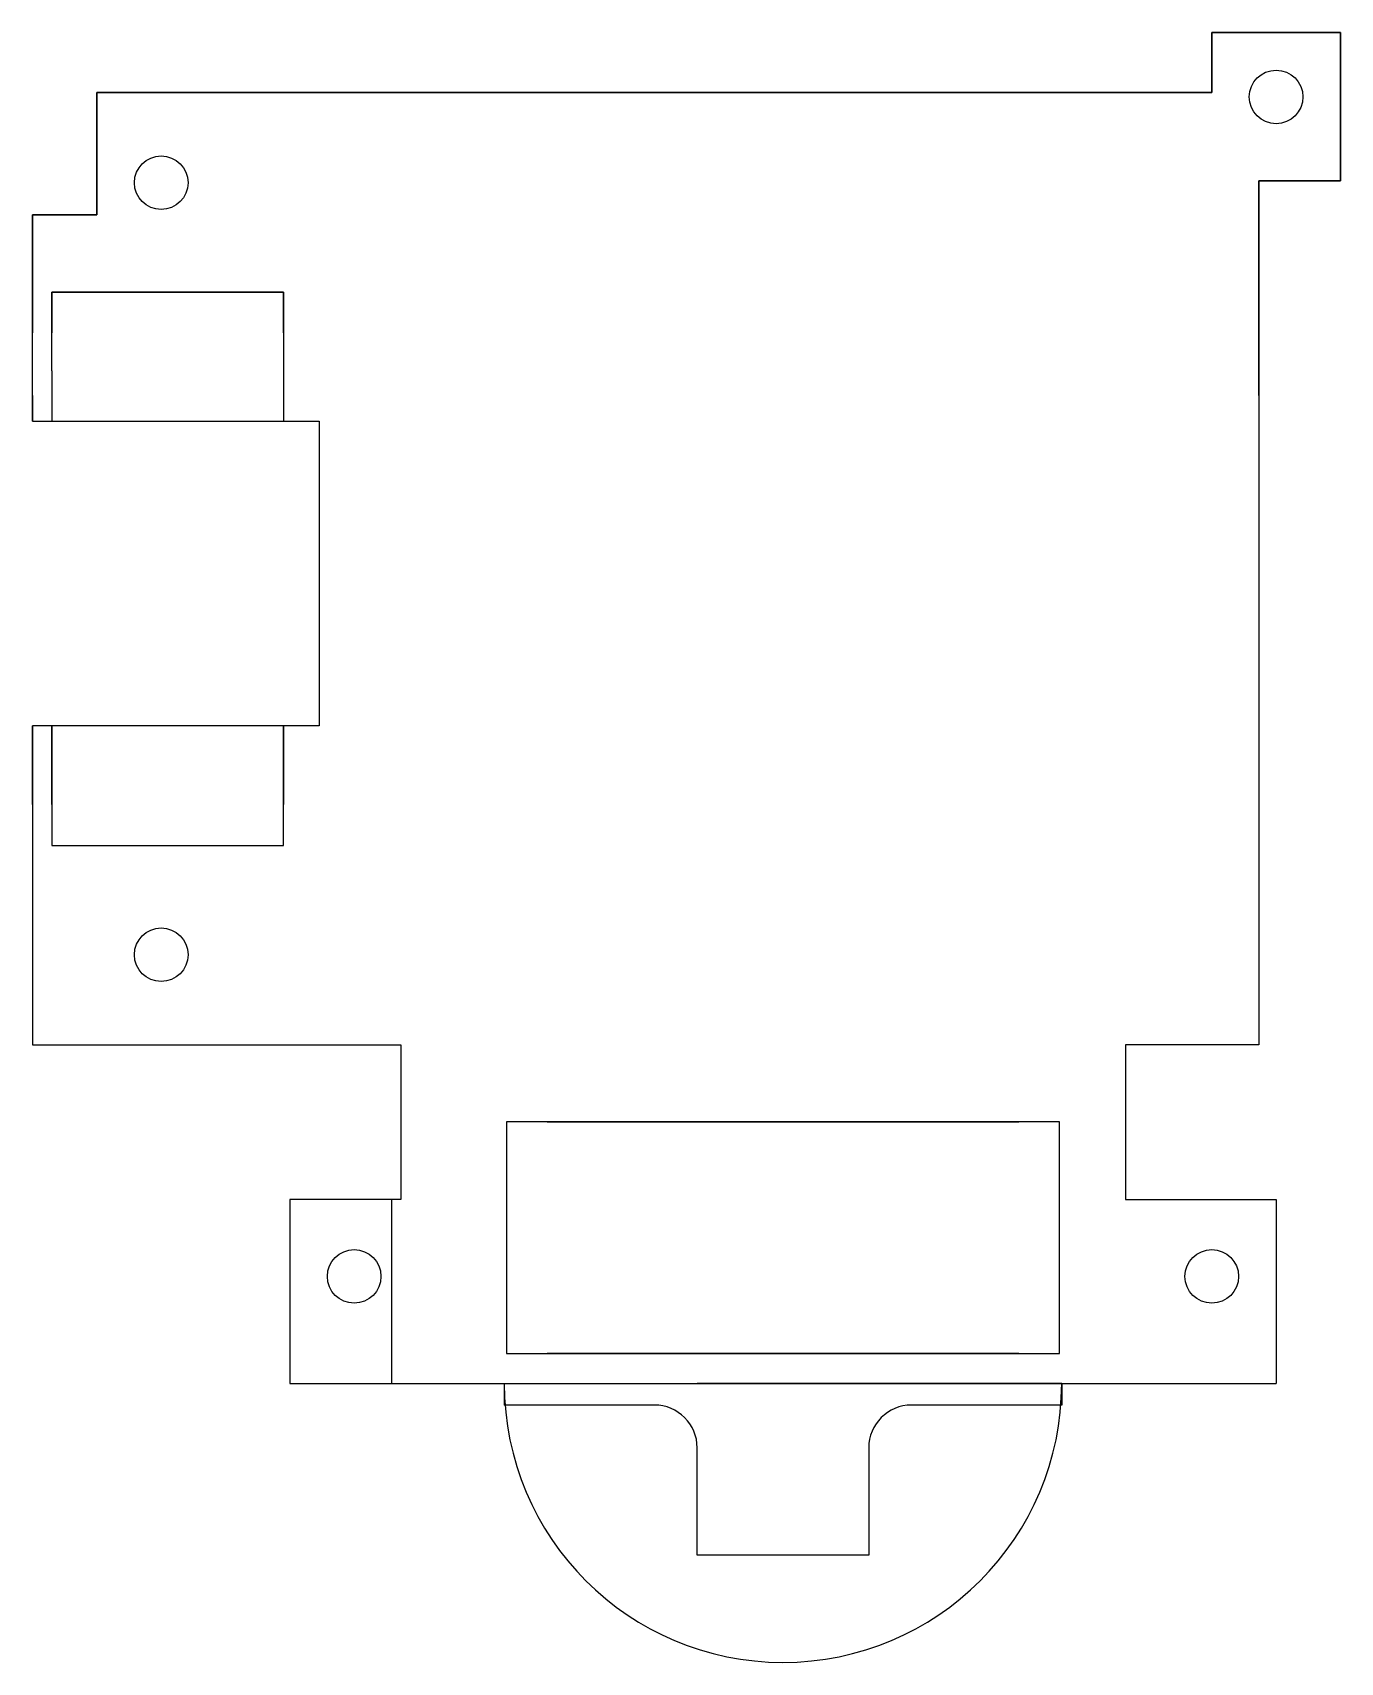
# Model space of a CAD drawing. Header units: millimetres. Extents: x -35 to 26, y -13 to 63.
import ezdxf

# ---------------------------------------------------------------- set-up
doc = ezdxf.new("R2010")
doc.units = ezdxf.units.MM
doc.layers.add('Body', color=7, linetype='CONTINUOUS', true_color=0xffffff)

msp = doc.modelspace()

# ---------------------------------------------------------------- linework, layer by layer
at = {"layer": 'Body'}
for p, q in [((20, 60.2), (20, 63)), ((20, 63), (26, 63)), ((26, 63), (20, 63)), ((20, 63), (20, 60.2)), ((26, 56.0819), (26, 63)), ((26, 63), (26, 56.0819)), ((20, 60.2), (-32, 60.2)), ((-32, 60.2), (-32, 54.4991)), ((-32, 60.2), (20, 60.2)), ((-32, 54.4991), (-32, 60.2)), ((22.2, 56.0819), (22.2, 15.8)), ((26, 56.0819), (22.2, 56.0819)), ((22.2, 46.08), (22.2, 56.0819)), ((22.2, 56.0819), (26, 56.0819)), ((-32, 54.4991), (-35, 54.4991)), ((-35, 54.4991), (-35, 49)), ((-35, 54.4991), (-32, 54.4991)), ((-35, 46.08), (-35, 54.4991)), ((-34.1, 50.9), (-34.1, 49)), ((-23.3, 50.9), (-34.1, 50.9)), ((-34.1, 47.232), (-34.1, 50.9)), ((-34.1, 50.9), (-23.3, 50.9)), ((-23.3, 49), (-23.3, 50.9)), ((-23.3, 50.9), (-23.3, 47.232)), ((-35, 44.8739), (-35, 49)), ((-23.3, 49), (-23.3, 44.8739)), ((-34.1, 47.232), (-34.1, 44.8739)), ((-35, 46.08), (-35, 44.8739)), ((22.2, 46.08), (22.2, 15.8)), ((-35, 44.8739), (-21.6302, 44.8739)), ((-34.1, 44.8739), (-23.3, 44.8739)), ((-23.3, 44.8739), (-21.6302, 44.8739)), ((-21.6302, 44.8739), (-21.6302, 30.6658)), ((-35, 30.6658), (-35, 15.8)), ((-21.6302, 30.6658), (-35, 30.6658)), ((-35, 27), (-35, 30.6658)), ((-34.1, 30.6658), (-34.1, 25.1)), ((-34.1, 27), (-34.1, 30.6658)), ((-21.6302, 30.6658), (-23.3, 30.6658)), ((-23.3, 30.6658), (-23.3, 27)), ((-23.3, 25.1), (-23.3, 30.6658)), ((-35, 27), (-35, 15.8)), ((-34.1, 27), (-34.1, 25.1)), ((-23.3, 25.1), (-23.3, 27)), ((-34.1, 25.1), (-23.3, 25.1)), ((-35, 15.8), (-17.8166, 15.8)), ((-17.8166, 15.8), (-17.8166, 8.5889)), ((22.2, 15.8), (15.9685, 15.8)), ((15.9685, 15.8), (15.9685, 8.5889)), ((-11, 12.2), (-12.9, 12.2)), ((12.9, 12.2), (-12.9, 12.2)), ((-12.9, 12.2), (-12.9, 1.4)), ((-11, 12.2), (11, 12.2)), ((12.9, 12.2), (11, 12.2)), ((12.9, 1.4), (12.9, 12.2)), ((-23, 8.5889), (-23, 0)), ((-17.8166, 8.5889), (-23, 8.5889)), ((-18.25, 0), (-18.25, 8.5889)), ((15.9685, 8.5889), (23, 8.5889)), ((23, 8.5889), (23, 0)), ((-12.9, 1.4), (-11, 1.4)), ((-12.9, 1.4), (12.9, 1.4)), ((-10, 1.4), (-11, 1.4)), ((11, 1.4), (-11, 1.4)), ((-10, 1.4), (-4.5, 1.4)), ((5.5, 1.4), (-5.5, 1.4)), ((-5.5, 1.4), (-4.5, 1.4)), ((11, 1.4), (-4, 1.4)), ((-4, 1.4), (0, 1.4)), ((0, 1.4), (5.5, 1.4)), ((11, 1.4), (12.9, 1.4)), ((-23, 0), (-13, 0)), ((-23, 0), (23, 0)), ((-13, 0), (-13, -1)), ((13, 0), (-4, 0)), ((13, 0), (13, -1)), ((13, 0), (23, 0)), ((-10, -1), (-13, -1)), ((-10, -1), (-12.6491, -1)), ((-6, -1), (-10, -1)), ((13, -1), (6, -1)), ((12.6491, -1), (6, -1)), ((-4, -5), (-4, -3)), ((4, -3), (4, -8)), ((-4, -8), (-4, -5)), ((4, -8), (-4, -8))]:
    msp.add_line(p, q, dxfattribs=at)
for centre in [(23, 60), (-29, 56), (-29, 20), (-20, 5), (20, 5)]:
    msp.add_circle(centre, 1.25, dxfattribs=at)
for centre, radius, start, end in [((0, 0), 13, 180, 0), ((-6, -3), 2, 0, 90), ((6, -3), 2, 90, 180)]:
    msp.add_arc(centre, radius, start, end, dxfattribs=at)

doc.saveas('drawing.dxf')
